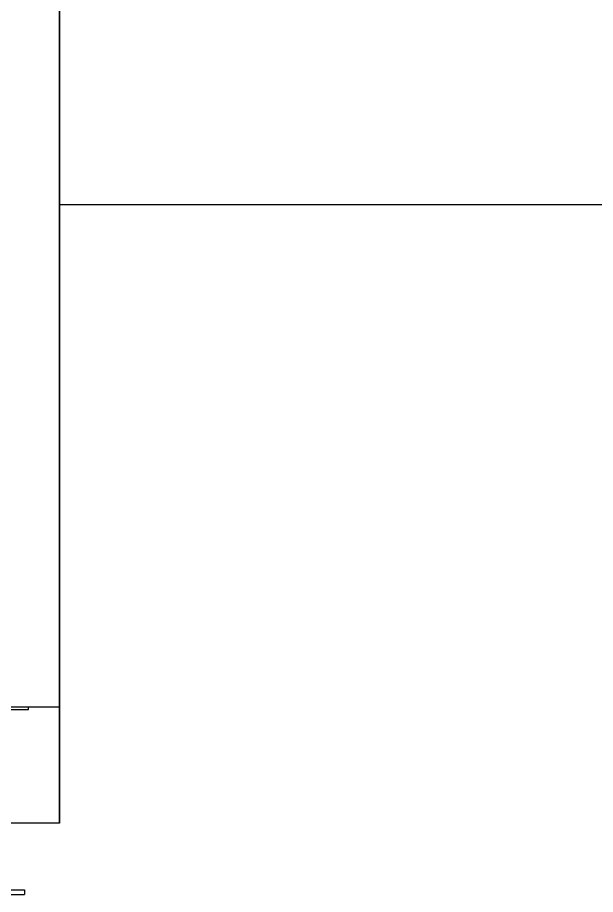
# Model space of a CAD drawing. Header units: millimetres. Extents: x 0 to 841, y 0 to 594.
# Drawn here: x 455.59 to 474.28, y 117.49 to 145.81 of the extents above; entities that cross this region are included whole.
import ezdxf

# ---------------------------------------------------------------- set-up
doc = ezdxf.new("R2010")
doc.units = ezdxf.units.MM
doc.header["$LTSCALE"] = 10
doc.layers.add('LINE04', color=4, linetype='Continuous')
doc.layers.add('LINE05', color=2, linetype='Continuous')

msp = doc.modelspace()

# ---------------------------------------------------------------- linework, layer by layer
at = {"layer": 'LINE04'}
msp.add_line((456.947, 139.778), (513.947, 139.778), dxfattribs=at)
at = {"layer": 'LINE05'}
for p, q in [((456.947, 227.286), (456.947, 119.786)), ((456.947, 227.286), (456.947, 119.786)), ((456.947, 119.786), (456.947, 227.286)), ((456.947, 123.536), (427.597, 123.536)), ((455.947, 123.456), (455.947, 123.536)), ((455.197, 123.456), (455.947, 123.456)), ((456.947, 119.786), (427.597, 119.786))]:
    msp.add_line(p, q, dxfattribs=at)
at = {"layer": 'LINE05', "ltscale": 0.3}
for p, q in [((453.072, 117.636), (455.822, 117.636)), ((455.822, 117.636), (455.822, 117.486)), ((453.072, 117.486), (455.822, 117.486))]:
    msp.add_line(p, q, dxfattribs=at)

doc.saveas('drawing.dxf')
